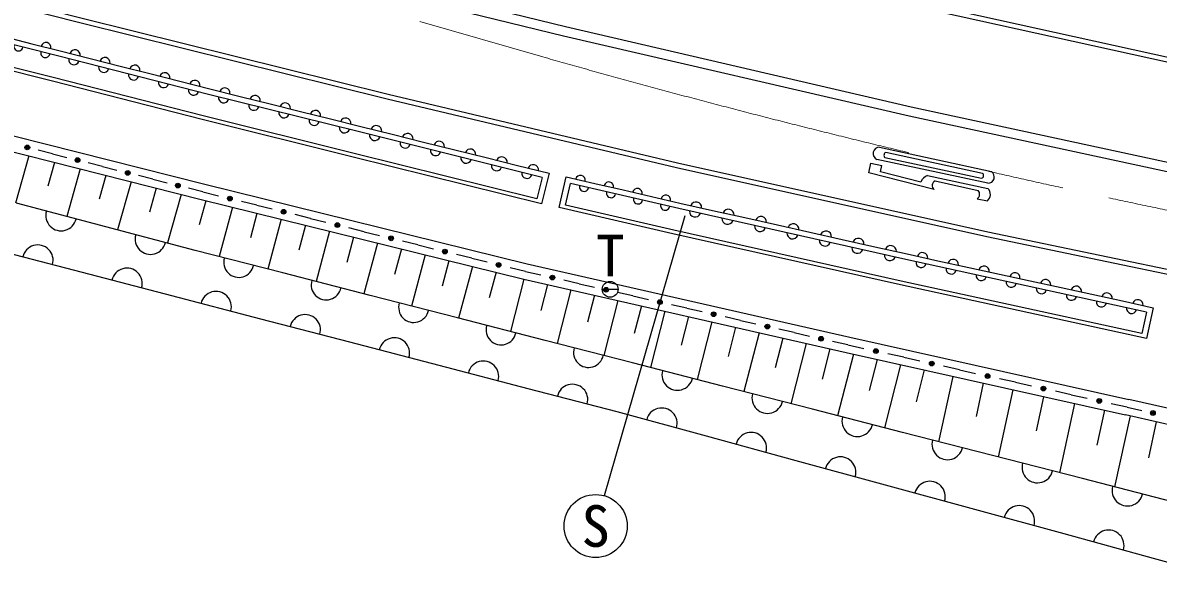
# Model space of a CAD drawing. Units: millimetres, scale not verified. Extents: x 40000 to 680000, y 20000 to 380000.
# Drawn here: x 134429 to 170432, y 273646 to 291630 of the extents above; entities that cross this region are included whole.
import ezdxf
from ezdxf.enums import TextEntityAlignment as Align

# ---------------------------------------------------------------- set-up
doc = ezdxf.new("R2010")
doc.units = ezdxf.units.MM
doc.header["$LTSCALE"] = 1000
doc.linetypes.add('CHAIN', pattern=[18.5, 12, -1.5, 3.5, -1.5])
for name, color, linetype, lineweight in [('M-BGD', 7, 'Continuous', 25), ('M-BGD-EXST', 7, 'Continuous', 25), ('M-BMK', 2, 'CHAIN', 13), ('M-STR-STRC', 7, 'Continuous', 25)]:
    doc.layers.add(name, color=color, linetype=linetype, lineweight=lineweight)
doc.styles.add('ＭＳ ゴシック', font='')
doc.styles.get('ＭＳ ゴシック').set_extended_font_data('MS Gothic')

msp = doc.modelspace()

# ---------------------------------------------------------------- linework, layer by layer
at = {"layer": 'M-BGD'}
for p, q in [((133826, 291189), (134721, 290964)), ((134721, 290964), (135615, 290739)), ((135615, 290739), (136565, 290497)), ((136565, 290497), (137514, 290255)), ((137514, 290255), (138464, 290014)), ((138464, 290014), (139413, 289772)), ((139413, 289772), (140363, 289530)), ((140363, 289530), (141320, 289291)), ((141320, 289291), (142277, 289052)), ((142277, 289052), (143234, 288814)), ((143234, 288814), (144191, 288575)), ((144191, 288575), (145148, 288336)), ((145148, 288336), (146142, 288089)), ((146142, 288089), (147137, 287841)), ((147137, 287841), (148131, 287593)), ((134620, 287401), (134199, 285906)), ((135371, 287468), (134916, 287584)), ((135371, 287468), (135826, 287353)), ((148131, 287593), (149126, 287346)), ((149126, 287346), (150120, 287098)), ((135440, 287193), (135228, 286442)), ((136254, 286987), (135828, 285477)), ((136962, 287065), (136507, 287180)), ((136962, 287065), (137417, 286950)), ((150120, 287098), (151115, 286850)), ((137063, 286782), (136850, 286028)), ((137866, 286578), (137436, 285054)), ((138553, 286662), (138099, 286777)), ((138553, 286662), (139008, 286547)), ((150897, 286719), (150728, 286040)), ((151115, 286850), (150873, 285880)), ((151435, 285767), (151662, 286741)), ((151662, 286741), (152563, 286531)), ((138663, 286376), (138450, 285620)), ((140145, 286259), (139690, 286374)), ((140145, 286259), (140632, 286139)), ((151638, 285843), (151796, 286525)), ((152563, 286531), (153464, 286322)), ((153464, 286322), (154366, 286113)), ((137067, 285150), (134235, 285897)), ((139453, 286176), (139021, 284643)), ((140238, 285979), (140023, 285218)), ((141849, 285838), (141362, 285958)), ((154366, 286113), (155267, 285904)), ((155267, 285904), (156296, 285673)), ((141082, 285770), (140661, 284206)), ((141855, 285579), (141646, 284804)), ((141849, 285838), (142336, 285718)), ((143553, 285417), (143066, 285538)), ((155045, 284929), (151435, 285767)), ((156296, 285673), (157325, 285443)), ((139899, 284403), (137067, 285150)), ((142626, 285389), (142201, 283809)), ((143393, 285199), (143182, 284412)), ((143553, 285417), (144040, 285297)), ((157325, 285443), (158355, 285212)), ((158355, 285212), (159384, 284981)), ((144158, 285010), (143729, 283415)), ((144921, 284822), (144706, 284023)), ((145257, 284996), (144770, 285117)), ((145257, 284996), (145744, 284876)), ((159384, 284981), (160413, 284751)), ((133491, 284444), (136316, 283707)), ((145680, 284634), (145247, 283024)), ((146437, 284448), (146220, 283642)), ((146961, 284576), (146474, 284696)), ((146961, 284576), (147448, 284455)), ((160413, 284751), (161442, 284520)), ((161442, 284520), (162471, 284289)), ((142671, 283688), (139899, 284403)), ((147191, 284261), (146754, 282636)), ((147942, 284076), (147725, 283269)), ((148665, 284155), (148178, 284275)), ((148665, 284155), (149152, 284035)), ((162471, 284289), (163446, 284076)), ((163446, 284076), (164422, 283863)), ((136316, 283707), (139142, 282970)), ((148691, 283891), (148249, 282250)), ((149437, 283707), (149219, 282899)), ((150369, 283734), (149882, 283854)), ((150369, 283734), (150856, 283623)), ((164422, 283863), (165397, 283650)), ((145444, 282973), (142671, 283688)), ((150319, 283489), (149892, 281827)), ((152073, 283346), (151586, 283457)), ((152073, 283346), (152560, 283235)), ((165397, 283650), (166372, 283437)), ((166372, 283437), (167348, 283224)), ((151063, 283319), (150852, 282495)), ((151808, 283150), (151370, 281445)), ((152553, 282980), (152334, 282128)), ((153777, 282958), (153290, 283069)), ((167348, 283224), (168323, 283010)), ((168323, 283010), (169298, 282797)), ((139142, 282970), (141967, 282234)), ((148216, 282259), (145444, 282973)), ((153298, 282810), (152850, 281064)), ((153777, 282958), (154264, 282847)), ((154044, 282640), (153818, 281760)), ((155481, 282569), (154994, 282680)), ((169298, 282797), (170274, 282584)), ((150989, 281544), (148216, 282259)), ((154789, 282471), (154331, 280683)), ((155536, 282301), (155304, 281397)), ((155481, 282569), (155968, 282459)), ((157185, 282181), (156698, 282292)), ((170059, 282447), (169910, 281763)), ((170274, 282584), (170060, 281607)), ((141967, 282234), (144792, 281497)), ((156282, 282131), (155813, 280301)), ((157030, 281965), (156792, 281037)), ((157185, 282181), (157672, 282070)), ((158889, 281793), (158402, 281904)), ((153761, 280829), (150989, 281544)), ((157776, 281790), (157296, 279920)), ((158523, 281620), (158281, 280676)), ((158889, 281793), (159376, 281682)), ((144792, 281497), (147617, 280761)), ((159270, 281450), (158780, 279538)), ((160018, 281279), (159770, 280316)), ((160593, 281405), (160106, 281516)), ((160593, 281405), (161098, 281292)), ((156615, 280095), (153761, 280829)), ((160766, 281110), (160264, 279156)), ((160538, 281161), (169389, 279181)), ((161514, 280943), (161261, 279955)), ((162363, 281009), (161857, 281122)), ((162363, 281009), (162869, 280896)), ((147617, 280761), (150442, 280024)), ((162263, 280775), (161750, 278774)), ((163012, 280608), (162752, 279595)), ((164133, 280613), (163627, 280726)), ((164133, 280613), (164639, 280500)), ((163478, 278330), (163931, 280402)), ((164663, 279135), (164892, 280187)), ((165903, 280217), (165398, 280330)), ((165903, 280217), (166409, 280104)), ((150442, 280024), (153268, 279287)), ((159469, 279361), (156615, 280095)), ((165364, 277845), (165830, 279977)), ((166566, 278677), (166803, 279760)), ((167674, 279821), (167168, 279934)), ((167674, 279821), (168179, 279708)), ((167309, 277344), (167789, 279539)), ((169444, 279425), (168938, 279538)), ((169444, 279425), (169910, 279320)), ((153268, 279287), (156101, 278512)), ((162323, 278627), (159469, 279361)), ((168726, 279329), (168483, 278216)), ((169540, 279147), (169048, 276897)), ((175914, 277714), (169389, 279181)), ((170365, 278962), (170116, 277823)), ((156101, 278512), (158935, 277738)), ((165177, 277893), (162323, 278627)), ((158935, 277738), (161769, 276963)), ((168031, 277158), (165177, 277893)), ((161769, 276963), (164603, 276188)), ((170885, 276424), (168031, 277158)), ((164603, 276188), (167437, 275413)), ((167437, 275413), (170270, 274639)), ((170270, 274639), (173104, 273864))]:
    msp.add_line(p, q, dxfattribs=at)
for points in [[(118622, 292073), (129068, 289323), (140205, 286502), (150427, 283977), (160648, 281649), (169499, 279669)], [(118494, 291589), (128943, 288839), (140084, 286016), (150312, 283491), (160538, 281161)], [(150897, 286719), (145104, 288162), (140319, 289355), (135571, 290564), (132168, 291420)], [(150873, 285880), (144906, 287366), (140118, 288560), (135370, 289769), (131793, 290669)], [(150728, 286040), (144935, 287482), (140148, 288677), (135399, 289886), (131997, 290741)], [(170059, 282447), (162432, 284113), (155227, 285728), (151796, 286525)], [(169910, 281763), (162281, 283430), (155071, 285046), (151638, 285843)], [(170060, 281607), (162255, 283313), (155045, 284929)], [(198488, 273646), (191715, 274908), (183033, 276706), (176021, 278203), (169499, 279669)]]:
    msp.add_lwpolyline(points, dxfattribs=at)
for centre, radius in [((134575, 287670), 75), ((134575, 287670), 49.5), ((134575, 287670), 24.5), ((136167, 287267), 75), ((136167, 287267), 49.5), ((136167, 287267), 24.5), ((137758, 286864), 75), ((137758, 286864), 49.5), ((137758, 286864), 24.5), ((139349, 286461), 75), ((139349, 286461), 49.5), ((139349, 286461), 24.5), ((140997, 286049), 75), ((140997, 286049), 49.5), ((140997, 286049), 24.5), ((142701, 285628), 75), ((142701, 285628), 49.5), ((142701, 285628), 24.5), ((144405, 285207), 75), ((144405, 285207), 49.5), ((144405, 285207), 24.5), ((146109, 284786), 75), ((146109, 284786), 49.5), ((146109, 284786), 24.5), ((147813, 284365), 75), ((147813, 284365), 49.5), ((147813, 284365), 24.5), ((149517, 283944), 75), ((149517, 283944), 49.5), ((149517, 283944), 24.5), ((151221, 283540), 75), ((151221, 283540), 49.5), ((151221, 283540), 24.5), ((152925, 283152), 75), ((152925, 283152), 49.5), ((152925, 283152), 24.5), ((154629, 282764), 75), ((154629, 282764), 49.5), ((154629, 282764), 24.5), ((156333, 282375), 75), ((156333, 282375), 49.5), ((156333, 282375), 24.5), ((158037, 281987), 75), ((158037, 281987), 49.5), ((158037, 281987), 24.5), ((159741, 281599), 75), ((159741, 281599), 49.5), ((159741, 281599), 24.5), ((161478, 281207), 75), ((161478, 281207), 49.5), ((161478, 281207), 24.5), ((163248, 280811), 75), ((163248, 280811), 49.5), ((163248, 280811), 24.5), ((165018, 280415), 75), ((165018, 280415), 49.5), ((165018, 280415), 24.5), ((166789, 280019), 75), ((166789, 280019), 49.5), ((166789, 280019), 24.5), ((168559, 279623), 75), ((168559, 279623), 49.5), ((168559, 279623), 24.5), ((170259, 279242), 75), ((170259, 279242), 49.5), ((170259, 279242), 24.5)]:
    msp.add_circle(centre, radius, dxfattribs=at)
for centre, radius, start, end in [((134294, 290882), 146, 164.4116, 347.3544), ((135167, 290848), 154, 347.2804, 164.4839), ((135145, 290668), 146, 164.4106, 347.3535), ((136086, 290605), 164, 350.5806, 160.8479), ((136049, 290457), 164, 170.5831, 340.8469), ((136999, 290215), 164, 170.5831, 340.8469), ((137036, 290363), 164, 350.5806, 160.8479), ((137986, 290121), 164, 350.5806, 160.8496), ((137948, 289973), 164, 170.5823, 340.8478), ((138935, 289879), 164, 350.5806, 160.8496), ((138898, 289732), 164, 170.5823, 340.8478), ((139848, 289490), 164, 170.5822, 340.8479), ((139885, 289637), 164, 350.5806, 160.8479), ((140838, 289396), 165, 351.2323, 160.7499), ((140801, 289251), 165, 171.2373, 340.7444), ((141795, 289157), 165, 351.2323, 160.7499), ((141758, 289012), 165, 171.2373, 340.7444), ((142715, 288773), 165, 171.2372, 340.7445), ((142752, 288918), 165, 351.2333, 160.7507), ((143709, 288680), 165, 351.2333, 160.7489), ((143672, 288534), 165, 171.2364, 340.7454), ((144666, 288441), 165, 351.2342, 160.748), ((144630, 288296), 165, 171.2373, 340.7444), ((145591, 288057), 167, 171.7486, 340.284), ((145640, 288191), 172, 353.4417, 158.5913), ((146634, 287943), 172, 353.4409, 158.5921), ((146557, 287817), 167, 171.7486, 340.2822), ((147629, 287695), 172, 353.4409, 158.5921), ((147522, 287577), 167, 171.7479, 340.2831), ((148487, 287336), 167, 171.7505, 340.2821), ((148623, 287448), 172, 353.4417, 158.5913), ((149618, 287200), 172, 353.4409, 158.5921), ((149453, 287096), 167, 171.7486, 340.284), ((150612, 286952), 172, 353.4409, 158.5921), ((150418, 286855), 167, 171.7479, 340.2831), ((152111, 286632), 154, 348.5239, 165.3425), ((152224, 286422), 147, 165.6797, 348.1866), ((153013, 286423), 154, 348.5238, 165.3426), ((153082, 286223), 147, 165.6786, 348.1876), ((153914, 286214), 154, 348.5239, 165.3425), ((153940, 286024), 147, 165.6797, 348.1866), ((154797, 285825), 147, 165.6797, 348.1866), ((154815, 286004), 154, 348.5238, 165.3426), ((155776, 285761), 178, 356.4162, 158.3182), ((135648, 285512), 488, 163.85, 346.5926), ((155748, 285640), 178, 176.4243, 338.3088), ((156805, 285531), 178, 356.4162, 158.3182), ((156777, 285410), 178, 176.4262, 338.3086), ((157806, 285179), 178, 176.4262, 338.3086), ((157834, 285300), 178, 356.4161, 158.3183), ((158863, 285069), 178, 356.4154, 158.3191), ((138480, 284765), 488, 163.8489, 346.5938), ((158836, 284948), 178, 176.4235, 338.3097), ((159892, 284839), 178, 356.4173, 158.3172), ((160921, 284608), 178, 356.4181, 158.3163), ((134907, 284088), 487, 343.8319, 166.9393), ((159865, 284718), 178, 176.4253, 338.3096), ((160894, 284487), 178, 176.4253, 338.3096), ((161950, 284377), 178, 356.4181, 158.3163), ((141280, 284024), 478, 162.8693, 348.2212), ((161924, 284256), 178, 176.4235, 338.3097), ((162955, 284166), 167, 353.6046, 161.7423), ((163930, 283953), 167, 353.6046, 161.7423), ((137732, 283352), 487, 343.8312, 166.9408), ((162912, 284022), 163, 172.3074, 343.0393), ((163865, 283814), 163, 172.3074, 343.0393), ((164906, 283740), 167, 353.6047, 161.7405), ((144052, 283309), 478, 162.8693, 348.2212), ((164819, 283606), 163, 172.3074, 343.0393), ((165772, 283397), 163, 172.3074, 343.0393), ((165881, 283526), 167, 353.6039, 161.7431), ((166856, 283313), 167, 353.6028, 161.7424), ((140557, 282615), 487, 343.8309, 166.9411), ((166725, 283189), 163, 172.3074, 343.0393), ((167679, 282980), 163, 172.3074, 343.0393), ((167832, 283100), 167, 353.6039, 161.7431), ((168807, 282887), 167, 353.6046, 161.7423), ((146825, 282594), 478, 162.8694, 348.2199), ((168632, 282772), 163, 172.3074, 343.0393), ((169782, 282674), 167, 353.6048, 161.7421), ((143383, 281878), 487, 343.8318, 166.9406), ((169586, 282564), 163, 172.3074, 343.0393), ((149597, 281880), 478, 162.8694, 348.2199), ((146208, 281142), 487, 343.8312, 166.9408), ((152369, 281165), 478, 162.8683, 348.221), ((149033, 280405), 487, 343.8319, 166.9393), ((155186, 280454), 491, 164.5518, 346.5968), ((151858, 279668), 487, 343.8312, 166.9408), ((158040, 279719), 491, 164.5518, 346.5968), ((154687, 278910), 490, 343.5075, 165.9095), ((160894, 278985), 491, 164.5518, 346.5968), ((157521, 278135), 490, 343.5075, 165.9095), ((163748, 278251), 491, 164.5529, 346.5957), ((160355, 277360), 490, 343.5075, 165.9095), ((166602, 277517), 491, 164.5529, 346.5957), ((163189, 276585), 490, 343.5075, 165.9095), ((169456, 276783), 491, 164.5532, 346.5954), ((166022, 275811), 490, 343.5075, 165.9095), ((168856, 275036), 490, 343.5081, 165.9092)]:
    msp.add_arc(centre, radius, start, end, dxfattribs=at)
at = {"layer": 'M-BGD-EXST'}
for p, q in [((155417, 285500), (152865, 276617)), ((152803, 283167), (153303, 283167))]:
    msp.add_line(p, q, dxfattribs=at)
for centre, radius in [((153053, 283167), 250), ((152593, 275655), 1000)]:
    msp.add_circle(centre, radius, dxfattribs=at)
at = {"layer": 'M-BMK'}
msp.add_line((75887, 312079), (150919, 290542), dxfattribs=at)
msp.add_arc((226527, 555599), 275629, 254.07907, 258.35236, dxfattribs=at)
at = {"layer": 'M-STR-STRC'}
for p, q in [((161595, 287676), (165140, 286906)), ((161759, 287355), (164831, 286696)), ((164860, 286847), (161793, 287512)), ((161255, 286866), (161322, 287170)), ((161322, 287170), (161666, 287095)), ((165026, 286534), (161509, 287288)), ((161623, 286900), (161666, 287095)), ((163325, 286339), (161255, 286866)), ((162906, 286567), (161622, 286894)), ((163118, 286778), (165032, 286365)), ((163353, 286606), (164720, 286305)), ((164692, 286044), (165016, 285978))]:
    msp.add_line(p, q, dxfattribs=at)
for points in [[(165031, 284983), (155187, 287170), (146018, 289348), (136319, 291758), (127235, 294069), (117916, 296502), (110165, 298598), (102261, 300871), (94984, 302970), (87269, 305316), (79870, 307769), (74307, 309676)], [(165000, 284836), (155154, 287024), (145983, 289202), (136283, 291613), (127198, 293923), (117878, 296357), (110125, 298454), (102220, 300727), (94941, 302826), (87224, 305173), (79822, 307627), (74260, 309534)], [(135377, 295236), (143031, 293308), (151571, 291218), (162530, 288670), (173654, 286268), (183070, 284415), (190854, 282952), (198835, 281599), (207029, 280405), (215161, 279490)], [(135451, 295527), (143103, 293599), (151641, 291510), (162595, 288963), (173715, 286562), (183127, 284710), (190907, 283247), (198882, 281896), (207067, 280702), (215192, 279789)], [(223782, 282078), (218551, 282556), (211918, 283284), (204174, 284156), (196964, 285305), (189182, 286692), (180309, 288422), (170854, 290345), (162842, 292113)], [(230077, 284950), (229470, 283826), (228693, 283008), (227492, 282348), (226257, 282035), (224243, 282186), (218566, 282705), (211934, 283433), (204194, 284305), (196989, 285452), (189209, 286840), (180338, 288569), (170885, 290491), (162874, 292259)], [(237086, 274685), (228592, 275227), (219836, 275887), (210701, 276821), (200940, 278032), (192138, 279451), (182677, 281223), (174938, 282763), (165000, 284836)], [(237096, 274834), (228602, 275377), (219850, 276036), (210718, 276970), (200961, 278180), (192163, 279599), (182706, 281370), (174968, 282910), (165031, 284983)]]:
    msp.add_lwpolyline(points, dxfattribs=at)
for centre, radius, start, end in [((161589, 287474), 202, 88.4857, 246.6432), ((161834, 287421), 100, 114.2301, 221.275), ((163230, 286455), 343, 109.0957, 160.9103), ((163419, 286463), 157, 114.898, 232.8806), ((164809, 286779), 85.3, 285.0465, 52.7798), ((165031, 286736), 202, 268.5438, 57.4726), ((164596, 286186), 172, 304.0347, 43.5878), ((164838, 286180), 269, 311.4419, 43.6906)]:
    msp.add_arc(centre, radius, start, end, dxfattribs=at)

# ---------------------------------------------------------------- texts
at = {"layer": 'M-BGD-EXST', "style": 'ＭＳ ゴシック'}
for s, p in [('T', (153057, 284241)), ('S', (152593, 275655))]:
    msp.add_text(s, height=1320, dxfattribs=at).set_placement(p, align=Align.MIDDLE_CENTER)

doc.saveas('drawing.dxf')
